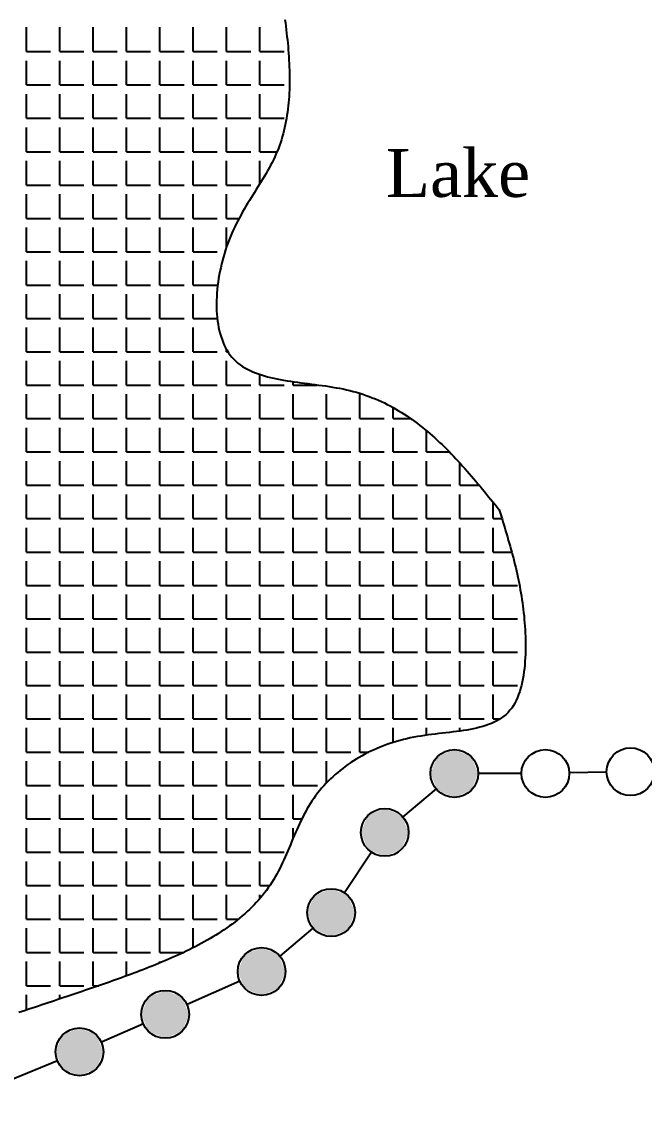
# Model space of a CAD drawing. Header units: metres. Extents: x -25 to 1525, y -25 to 1075.
# Drawn here: x 550.9 to 681.2, y 266.7 to 495.2 of the extents above; entities that cross this region are included whole.
import ezdxf

# ---------------------------------------------------------------- set-up
doc = ezdxf.new("R2010")
doc.units = ezdxf.units.M
doc.header["$MEASUREMENT"] = 0
doc.layers.get('0').update_dxf_attribs({"linetype": 'CONTINUOUS'})
doc.layers.add('SMALLROAD', color=7, linetype='CONTINUOUS')
doc.layers.add('WATER', color=5, linetype='CONTINUOUS')
doc.styles.get("Standard").update_dxf_attribs({"font": 'times.ttf', "height": 10})

# ---------------------------------------------------------------- blocks, each defined once
blk = doc.blocks.new('*U18')
at = {"layer": 'WATER', "linetype": 'Continuous'}
for points in [[(641.47, 342.81), (637.93, 341.35), (645.01, 341.35)], [(645.01, 341.35), (636.47, 337.81), (646.47, 337.81)], [(637.93, 341.35), (636.47, 337.81), (645.01, 341.35)], [(636.47, 337.81), (637.93, 334.27), (646.47, 337.81)], [(646.47, 337.81), (637.93, 334.27), (645.01, 334.27)], [(637.93, 334.27), (641.47, 332.81), (645.01, 334.27)], [(626.89, 330.48), (623.35, 329.02), (630.42, 329.02)], [(630.42, 329.02), (621.89, 325.48), (631.89, 325.48)], [(623.35, 329.02), (621.89, 325.48), (630.42, 329.02)], [(621.89, 325.48), (623.35, 321.95), (631.89, 325.48)], [(631.89, 325.48), (623.35, 321.95), (630.42, 321.95)], [(623.35, 321.95), (626.89, 320.48), (630.42, 321.95)], [(615.67, 313.67), (612.13, 312.21), (619.21, 312.21)], [(619.21, 312.21), (610.67, 308.67), (620.67, 308.67)], [(612.13, 312.21), (610.67, 308.67), (619.21, 312.21)], [(610.67, 308.67), (612.13, 305.14), (620.67, 308.67)], [(620.67, 308.67), (612.13, 305.14), (619.21, 305.14)], [(612.13, 305.14), (615.67, 303.67), (619.21, 305.14)], [(604.62, 299.88), (596.09, 296.34), (606.09, 296.34)], [(597.55, 299.88), (596.09, 296.34), (604.62, 299.88)], [(601.09, 301.34), (597.55, 299.88), (604.62, 299.88)], [(596.09, 296.34), (597.55, 292.81), (606.09, 296.34)], [(606.09, 296.34), (597.55, 292.81), (604.62, 292.81)], [(597.55, 292.81), (601.09, 291.34), (604.62, 292.81)], [(584.43, 290.91), (575.9, 287.38), (585.9, 287.38)], [(577.36, 290.91), (575.9, 287.38), (584.43, 290.91)], [(580.9, 292.38), (577.36, 290.91), (584.43, 290.91)], [(525.93, 285.65), (522.4, 284.19), (529.47, 284.19)], [(575.9, 287.38), (577.36, 283.84), (585.9, 287.38)], [(585.9, 287.38), (577.36, 283.84), (584.43, 283.84)], [(529.47, 284.19), (520.93, 280.65), (530.93, 280.65)], [(522.4, 284.19), (520.93, 280.65), (529.47, 284.19)], [(562.95, 284.53), (559.41, 283.07), (566.48, 283.07)], [(577.36, 283.84), (580.9, 282.38), (584.43, 283.84)], [(566.48, 283.07), (557.95, 279.53), (567.95, 279.53)], [(559.41, 283.07), (557.95, 279.53), (566.48, 283.07)], [(520.93, 280.65), (522.4, 277.12), (530.93, 280.65)], [(530.93, 280.65), (522.4, 277.12), (529.47, 277.12)], [(557.95, 279.53), (559.41, 276), (567.95, 279.53)], [(567.95, 279.53), (559.41, 276), (566.48, 276)], [(522.4, 277.12), (525.93, 275.65), (529.47, 277.12)], [(543.88, 276.69), (540.34, 275.22), (547.42, 275.22)], [(547.42, 275.22), (538.88, 271.69), (548.88, 271.69)], [(540.34, 275.22), (538.88, 271.69), (547.42, 275.22)], [(559.41, 276), (562.95, 274.53), (566.48, 276)], [(538.88, 271.69), (540.34, 268.15), (548.88, 271.69)], [(548.88, 271.69), (540.34, 268.15), (547.42, 268.15)], [(540.34, 268.15), (543.88, 266.69), (547.42, 268.15)]]:
    blk.add_solid(points, dxfattribs=at)
blk = doc.blocks.new('*X23')
at = {"color": 0}
for p, q in [((551.82, 488.95), (551.82, 494.03)), ((558.8, 488.95), (558.8, 494.03)), ((565.78, 488.95), (565.78, 494.03)), ((572.77, 488.95), (572.77, 494.03)), ((579.75, 488.95), (579.75, 494.03)), ((586.74, 488.95), (586.74, 494.03)), ((593.73, 488.95), (593.73, 494.03)), ((600.71, 488.95), (600.71, 494.03)), ((551.82, 488.95), (556.89, 488.95)), ((551.82, 481.96), (551.82, 487.04)), ((558.8, 488.95), (563.88, 488.95)), ((558.8, 481.96), (558.8, 487.04)), ((565.78, 488.95), (570.87, 488.95)), ((565.78, 481.96), (565.78, 487.04)), ((572.77, 488.95), (577.85, 488.95)), ((572.77, 481.96), (572.77, 487.04)), ((579.75, 488.95), (584.84, 488.95)), ((579.75, 481.96), (579.75, 487.04)), ((586.74, 488.95), (591.82, 488.95)), ((586.74, 481.96), (586.74, 487.04)), ((593.73, 488.95), (598.81, 488.95)), ((593.73, 481.96), (593.73, 487.04)), ((600.71, 488.95), (605.79, 488.95)), ((600.71, 481.96), (600.71, 487.04)), ((551.82, 481.96), (556.89, 481.96)), ((551.82, 474.98), (551.82, 480.06)), ((558.8, 481.96), (563.88, 481.96)), ((558.8, 474.98), (558.8, 480.06)), ((565.78, 481.96), (570.87, 481.96)), ((565.78, 474.98), (565.78, 480.06)), ((572.77, 481.96), (577.85, 481.96)), ((572.77, 474.98), (572.77, 480.06)), ((579.75, 481.96), (584.84, 481.96)), ((579.75, 474.98), (579.75, 480.06)), ((586.74, 481.96), (591.82, 481.96)), ((586.74, 474.98), (586.74, 480.06)), ((593.73, 481.96), (598.81, 481.96)), ((593.73, 474.98), (593.73, 480.06)), ((600.71, 481.96), (605.79, 481.96)), ((600.71, 474.98), (600.71, 480.06)), ((551.82, 474.98), (556.89, 474.98)), ((551.82, 467.99), (551.82, 473.07)), ((558.8, 474.98), (563.88, 474.98)), ((558.8, 467.99), (558.8, 473.07)), ((565.78, 474.98), (570.87, 474.98)), ((565.78, 467.99), (565.78, 473.07)), ((572.77, 474.98), (577.85, 474.98)), ((572.77, 467.99), (572.77, 473.07)), ((579.75, 474.98), (584.84, 474.98)), ((579.75, 467.99), (579.75, 473.07)), ((586.74, 474.98), (591.82, 474.98)), ((586.74, 467.99), (586.74, 473.07)), ((593.73, 474.98), (598.81, 474.98)), ((593.73, 467.99), (593.73, 473.07)), ((600.71, 474.98), (605.79, 474.98)), ((600.71, 467.99), (600.71, 473.07)), ((551.82, 467.99), (556.89, 467.99)), ((558.8, 467.99), (563.88, 467.99)), ((565.78, 467.99), (570.87, 467.99)), ((572.77, 467.99), (577.85, 467.99)), ((579.75, 467.99), (584.84, 467.99)), ((586.74, 467.99), (591.82, 467.99)), ((593.73, 467.99), (598.81, 467.99)), ((600.71, 467.99), (604.34, 467.99)), ((551.82, 461.01), (551.82, 466.09)), ((558.8, 461.01), (558.8, 466.09)), ((565.78, 461.01), (565.78, 466.09)), ((572.77, 461.01), (572.77, 466.09)), ((579.75, 461.01), (579.75, 466.09)), ((586.74, 461.01), (586.74, 466.09)), ((593.73, 461.01), (593.73, 466.09)), ((600.71, 461.24), (600.71, 466.09)), ((551.82, 461.01), (556.89, 461.01)), ((558.8, 461.01), (563.88, 461.01)), ((565.78, 461.01), (570.87, 461.01)), ((572.77, 461.01), (577.85, 461.01)), ((579.75, 461.01), (584.84, 461.01)), ((586.74, 461.01), (591.82, 461.01)), ((593.73, 461.01), (598.81, 461.01)), ((551.82, 454.02), (551.82, 459.1)), ((558.8, 454.02), (558.8, 459.1)), ((565.78, 454.02), (565.78, 459.1)), ((572.77, 454.02), (572.77, 459.1)), ((579.75, 454.02), (579.75, 459.1)), ((586.74, 454.02), (586.74, 459.1)), ((593.73, 454.02), (593.73, 459.1)), ((551.82, 454.02), (556.89, 454.02)), ((558.8, 454.02), (563.88, 454.02)), ((565.78, 454.02), (570.87, 454.02)), ((572.77, 454.02), (577.85, 454.02)), ((579.75, 454.02), (584.84, 454.02)), ((586.74, 454.02), (591.82, 454.02)), ((593.73, 454.02), (596.37, 454.02)), ((551.82, 447.04), (551.82, 452.12)), ((558.8, 447.04), (558.8, 452.12)), ((565.78, 447.04), (565.78, 452.12)), ((572.77, 447.04), (572.77, 452.12)), ((579.75, 447.04), (579.75, 452.12)), ((586.74, 447.04), (586.74, 452.12)), ((593.73, 448.01), (593.73, 452.12)), ((551.82, 447.04), (556.89, 447.04)), ((558.8, 447.04), (563.88, 447.04)), ((565.78, 447.04), (570.87, 447.04)), ((572.77, 447.04), (577.85, 447.04)), ((579.75, 447.04), (584.84, 447.04)), ((586.74, 447.04), (591.82, 447.04)), ((551.82, 440.05), (551.82, 445.13)), ((558.8, 440.05), (558.8, 445.13)), ((565.78, 440.05), (565.78, 445.13)), ((572.77, 440.05), (572.77, 445.13)), ((579.75, 440.05), (579.75, 445.13)), ((586.74, 440.05), (586.74, 445.13)), ((551.82, 440.05), (556.89, 440.05)), ((558.8, 440.05), (563.88, 440.05)), ((565.78, 440.05), (570.87, 440.05)), ((572.77, 440.05), (577.85, 440.05)), ((579.75, 440.05), (584.84, 440.05)), ((586.74, 440.05), (591.82, 440.05)), ((551.82, 433.07), (551.82, 438.15)), ((558.8, 433.07), (558.8, 438.15)), ((565.78, 433.07), (565.78, 438.15)), ((572.77, 433.07), (572.77, 438.15)), ((579.75, 433.07), (579.75, 438.15)), ((586.74, 433.07), (586.74, 438.15)), ((551.82, 433.07), (556.89, 433.07)), ((558.8, 433.07), (563.88, 433.07)), ((565.78, 433.07), (570.87, 433.07)), ((572.77, 433.07), (577.85, 433.07)), ((579.75, 433.07), (584.84, 433.07)), ((586.74, 433.07), (591.81, 433.07)), ((551.82, 426.08), (551.82, 431.16)), ((558.8, 426.08), (558.8, 431.16)), ((565.78, 426.08), (565.78, 431.16)), ((572.77, 426.08), (572.77, 431.16)), ((579.75, 426.08), (579.75, 431.16)), ((586.74, 426.08), (586.74, 431.16)), ((551.82, 426.08), (556.89, 426.08)), ((558.8, 426.08), (563.88, 426.08)), ((565.78, 426.08), (570.87, 426.08)), ((572.77, 426.08), (577.85, 426.08)), ((579.75, 426.08), (584.84, 426.08)), ((586.74, 426.08), (591.82, 426.08)), ((593.73, 426.08), (593.73, 426.63)), ((593.73, 426.08), (594.05, 426.08)), ((551.82, 419.1), (551.82, 424.18)), ((558.8, 419.1), (558.8, 424.18)), ((565.78, 419.1), (565.78, 424.18)), ((572.77, 419.1), (572.77, 424.18)), ((579.75, 419.1), (579.75, 424.18)), ((586.74, 419.1), (586.74, 424.18)), ((593.73, 419.1), (593.73, 424.18)), ((600.71, 419.1), (600.71, 421.35)), ((551.82, 419.1), (556.89, 419.1)), ((558.8, 419.1), (563.88, 419.1)), ((565.78, 419.1), (570.87, 419.1)), ((572.77, 419.1), (577.85, 419.1)), ((579.75, 419.1), (584.84, 419.1)), ((586.74, 419.1), (591.82, 419.1)), ((593.73, 419.1), (598.81, 419.1)), ((600.71, 419.1), (605.79, 419.1)), ((607.7, 419.1), (607.7, 419.85)), ((607.7, 419.1), (612.77, 419.1)), ((551.82, 412.11), (551.82, 417.19)), ((558.8, 412.11), (558.8, 417.19)), ((565.78, 412.11), (565.78, 417.19)), ((572.77, 412.11), (572.77, 417.19)), ((579.75, 412.11), (579.75, 417.19)), ((586.74, 412.11), (586.74, 417.19)), ((593.73, 412.11), (593.73, 417.19)), ((600.71, 412.11), (600.71, 417.19)), ((607.7, 412.11), (607.7, 417.19)), ((614.68, 412.11), (614.68, 417.19)), ((621.67, 412.11), (621.67, 417.19)), ((628.65, 412.11), (628.65, 414.42)), ((551.82, 412.11), (556.89, 412.11)), ((558.8, 412.11), (563.88, 412.11)), ((565.78, 412.11), (570.87, 412.11)), ((572.77, 412.11), (577.85, 412.11)), ((579.75, 412.11), (584.84, 412.11)), ((586.74, 412.11), (591.82, 412.11)), ((593.73, 412.11), (598.81, 412.11)), ((600.71, 412.11), (605.79, 412.11)), ((607.7, 412.11), (612.77, 412.11)), ((614.68, 412.11), (619.76, 412.11)), ((621.67, 412.11), (626.75, 412.11)), ((628.65, 412.11), (632.33, 412.11)), ((551.82, 405.13), (551.82, 410.21)), ((558.8, 405.13), (558.8, 410.21)), ((565.78, 405.13), (565.78, 410.21)), ((572.77, 405.13), (572.77, 410.21)), ((579.75, 405.13), (579.75, 410.21)), ((586.74, 405.13), (586.74, 410.21)), ((593.73, 405.13), (593.73, 410.21)), ((600.71, 405.13), (600.71, 410.21)), ((607.7, 405.13), (607.7, 410.21)), ((614.68, 405.13), (614.68, 410.21)), ((621.67, 405.13), (621.67, 410.21)), ((628.65, 405.13), (628.65, 410.21)), ((635.63, 405.13), (635.63, 409.58)), ((551.82, 405.13), (556.89, 405.13)), ((558.8, 405.13), (563.88, 405.13)), ((565.78, 405.13), (570.87, 405.13)), ((572.77, 405.13), (577.85, 405.13)), ((579.75, 405.13), (584.84, 405.13)), ((586.74, 405.13), (591.82, 405.13)), ((593.73, 405.13), (598.81, 405.13)), ((600.71, 405.13), (605.79, 405.13)), ((607.7, 405.13), (612.77, 405.13)), ((614.68, 405.13), (619.76, 405.13)), ((621.67, 405.13), (626.75, 405.13)), ((628.65, 405.13), (633.73, 405.13)), ((635.63, 405.13), (640.43, 405.13)), ((551.82, 398.14), (551.82, 403.22)), ((558.8, 398.14), (558.8, 403.22)), ((565.78, 398.14), (565.78, 403.22)), ((572.77, 398.14), (572.77, 403.22)), ((579.75, 398.14), (579.75, 403.22)), ((586.74, 398.14), (586.74, 403.22)), ((593.73, 398.14), (593.73, 403.22)), ((600.71, 398.14), (600.71, 403.22)), ((607.7, 398.14), (607.7, 403.22)), ((614.68, 398.14), (614.68, 403.22)), ((621.67, 398.14), (621.67, 403.22)), ((628.65, 398.14), (628.65, 403.22)), ((635.63, 398.14), (635.63, 403.22)), ((642.62, 398.14), (642.62, 402.81)), ((551.82, 398.14), (556.89, 398.14)), ((558.8, 398.14), (563.88, 398.14)), ((565.78, 398.14), (570.87, 398.14)), ((572.77, 398.14), (577.85, 398.14)), ((579.75, 398.14), (584.84, 398.14)), ((586.74, 398.14), (591.82, 398.14)), ((593.73, 398.14), (598.81, 398.14)), ((600.71, 398.14), (605.79, 398.14)), ((607.7, 398.14), (612.77, 398.14)), ((614.68, 398.14), (619.76, 398.14)), ((621.67, 398.14), (626.75, 398.14)), ((628.65, 398.14), (633.73, 398.14)), ((635.63, 398.14), (640.72, 398.14)), ((642.62, 398.14), (646.68, 398.14)), ((551.82, 391.16), (551.82, 396.24)), ((558.8, 391.16), (558.8, 396.24)), ((565.78, 391.16), (565.78, 396.24)), ((572.77, 391.16), (572.77, 396.24)), ((579.75, 391.16), (579.75, 396.24)), ((586.74, 391.16), (586.74, 396.24)), ((593.73, 391.16), (593.73, 396.24)), ((600.71, 391.16), (600.71, 396.24)), ((607.7, 391.16), (607.7, 396.24)), ((614.68, 391.16), (614.68, 396.24)), ((621.67, 391.16), (621.67, 396.24)), ((628.65, 391.16), (628.65, 396.24)), ((635.63, 391.16), (635.63, 396.24)), ((642.62, 391.16), (642.62, 396.24)), ((649.61, 391.16), (649.61, 394.58)), ((551.82, 391.16), (556.89, 391.16)), ((558.8, 391.16), (563.88, 391.16)), ((565.78, 391.16), (570.87, 391.16)), ((572.77, 391.16), (577.85, 391.16)), ((579.75, 391.16), (584.84, 391.16)), ((586.74, 391.16), (591.82, 391.16)), ((593.73, 391.16), (598.81, 391.16)), ((600.71, 391.16), (605.79, 391.16)), ((607.7, 391.16), (612.77, 391.16)), ((614.68, 391.16), (619.76, 391.16)), ((621.67, 391.16), (626.75, 391.16)), ((628.65, 391.16), (633.73, 391.16)), ((635.63, 391.16), (640.72, 391.16)), ((642.62, 391.16), (647.7, 391.16)), ((649.61, 391.16), (651.45, 391.16)), ((551.82, 384.17), (551.82, 389.25)), ((558.8, 384.17), (558.8, 389.25)), ((565.78, 384.17), (565.78, 389.25)), ((572.77, 384.17), (572.77, 389.25)), ((579.75, 384.17), (579.75, 389.25)), ((586.74, 384.17), (586.74, 389.25)), ((593.73, 384.17), (593.73, 389.25)), ((600.71, 384.17), (600.71, 389.25)), ((607.7, 384.17), (607.7, 389.25)), ((614.68, 384.17), (614.68, 389.25)), ((621.67, 384.17), (621.67, 389.25)), ((628.65, 384.17), (628.65, 389.25)), ((635.63, 384.17), (635.63, 389.25)), ((642.62, 384.17), (642.62, 389.25)), ((649.61, 384.17), (649.61, 389.25)), ((551.82, 384.17), (556.89, 384.17)), ((558.8, 384.17), (563.88, 384.17)), ((565.78, 384.17), (570.87, 384.17)), ((572.77, 384.17), (577.85, 384.17)), ((579.75, 384.17), (584.84, 384.17)), ((586.74, 384.17), (591.82, 384.17)), ((593.73, 384.17), (598.81, 384.17)), ((600.71, 384.17), (605.79, 384.17)), ((607.7, 384.17), (612.77, 384.17)), ((614.68, 384.17), (619.76, 384.17)), ((621.67, 384.17), (626.75, 384.17)), ((628.65, 384.17), (633.73, 384.17)), ((635.63, 384.17), (640.72, 384.17)), ((642.62, 384.17), (647.7, 384.17)), ((649.61, 384.17), (653.49, 384.17)), ((551.82, 377.19), (551.82, 382.27)), ((558.8, 377.19), (558.8, 382.27)), ((565.78, 377.19), (565.78, 382.27)), ((572.77, 377.19), (572.77, 382.27)), ((579.75, 377.19), (579.75, 382.27)), ((586.74, 377.19), (586.74, 382.27)), ((593.73, 377.19), (593.73, 382.27)), ((600.71, 377.19), (600.71, 382.27)), ((607.7, 377.19), (607.7, 382.27)), ((614.68, 377.19), (614.68, 382.27)), ((621.67, 377.19), (621.67, 382.27)), ((628.65, 377.19), (628.65, 382.27)), ((635.63, 377.19), (635.63, 382.27)), ((642.62, 377.19), (642.62, 382.27)), ((649.61, 377.19), (649.61, 382.27)), ((551.82, 377.19), (556.89, 377.19)), ((558.8, 377.19), (563.88, 377.19)), ((565.78, 377.19), (570.87, 377.19)), ((572.77, 377.19), (577.85, 377.19)), ((579.75, 377.19), (584.84, 377.19)), ((586.74, 377.19), (591.82, 377.19)), ((593.73, 377.19), (598.81, 377.19)), ((600.71, 377.19), (605.79, 377.19)), ((607.7, 377.19), (612.77, 377.19)), ((614.68, 377.19), (619.76, 377.19)), ((621.67, 377.19), (626.75, 377.19)), ((628.65, 377.19), (633.73, 377.19)), ((635.63, 377.19), (640.72, 377.19)), ((642.62, 377.19), (647.7, 377.19)), ((649.61, 377.19), (654.69, 377.19)), ((551.82, 370.2), (551.82, 375.28)), ((558.8, 370.2), (558.8, 375.28)), ((565.78, 370.2), (565.78, 375.28)), ((572.77, 370.2), (572.77, 375.28)), ((579.75, 370.2), (579.75, 375.28)), ((586.74, 370.2), (586.74, 375.28)), ((593.73, 370.2), (593.73, 375.28)), ((600.71, 370.2), (600.71, 375.28)), ((607.7, 370.2), (607.7, 375.28)), ((614.68, 370.2), (614.68, 375.28)), ((621.67, 370.2), (621.67, 375.28)), ((628.65, 370.2), (628.65, 375.28)), ((635.63, 370.2), (635.63, 375.28)), ((642.62, 370.2), (642.62, 375.28)), ((649.61, 370.2), (649.61, 375.28)), ((551.82, 370.2), (556.89, 370.2)), ((558.8, 370.2), (563.88, 370.2)), ((565.78, 370.2), (570.87, 370.2)), ((572.77, 370.2), (577.85, 370.2)), ((579.75, 370.2), (584.84, 370.2)), ((586.74, 370.2), (591.82, 370.2)), ((593.73, 370.2), (598.81, 370.2)), ((600.71, 370.2), (605.79, 370.2)), ((607.7, 370.2), (612.77, 370.2)), ((614.68, 370.2), (619.76, 370.2)), ((621.67, 370.2), (626.75, 370.2)), ((628.65, 370.2), (633.73, 370.2)), ((635.63, 370.2), (640.72, 370.2)), ((642.62, 370.2), (647.7, 370.2)), ((649.61, 370.2), (654.69, 370.2)), ((551.82, 363.22), (551.82, 368.3)), ((558.8, 363.22), (558.8, 368.3)), ((565.78, 363.22), (565.78, 368.3)), ((572.77, 363.22), (572.77, 368.3)), ((579.75, 363.22), (579.75, 368.3)), ((586.74, 363.22), (586.74, 368.3)), ((593.73, 363.22), (593.73, 368.3)), ((600.71, 363.22), (600.71, 368.3)), ((607.7, 363.22), (607.7, 368.3)), ((614.68, 363.22), (614.68, 368.3)), ((621.67, 363.22), (621.67, 368.3)), ((628.65, 363.22), (628.65, 368.3)), ((635.63, 363.22), (635.63, 368.3)), ((642.62, 363.22), (642.62, 368.3)), ((649.61, 363.22), (649.61, 368.3)), ((551.82, 363.22), (556.89, 363.22)), ((551.82, 356.23), (551.82, 361.31)), ((558.8, 363.22), (563.88, 363.22)), ((558.8, 356.23), (558.8, 361.31)), ((565.78, 363.22), (570.87, 363.22)), ((565.78, 356.23), (565.78, 361.31)), ((572.77, 363.22), (577.85, 363.22)), ((572.77, 356.23), (572.77, 361.31)), ((579.75, 363.22), (584.84, 363.22)), ((579.75, 356.23), (579.75, 361.31)), ((586.74, 363.22), (591.82, 363.22)), ((586.74, 356.23), (586.74, 361.31)), ((593.73, 363.22), (598.81, 363.22)), ((593.73, 356.23), (593.73, 361.31)), ((600.71, 363.22), (605.79, 363.22)), ((600.71, 356.23), (600.71, 361.31)), ((607.7, 363.22), (612.77, 363.22)), ((607.7, 356.23), (607.7, 361.31)), ((614.68, 363.22), (619.76, 363.22)), ((614.68, 356.23), (614.68, 361.31)), ((621.67, 363.22), (626.75, 363.22)), ((621.67, 356.23), (621.67, 361.31)), ((628.65, 363.22), (633.73, 363.22)), ((628.65, 356.23), (628.65, 361.31)), ((635.63, 363.22), (640.72, 363.22)), ((635.63, 356.23), (635.63, 361.31)), ((642.62, 363.22), (647.7, 363.22)), ((642.62, 356.23), (642.62, 361.31)), ((649.61, 363.22), (654.69, 363.22)), ((649.61, 356.23), (649.61, 361.31)), ((551.82, 356.23), (556.89, 356.23)), ((551.82, 349.25), (551.82, 354.33)), ((558.8, 356.23), (563.88, 356.23)), ((558.8, 349.25), (558.8, 354.33)), ((565.78, 356.23), (570.87, 356.23)), ((565.78, 349.25), (565.78, 354.33)), ((572.77, 356.23), (577.85, 356.23)), ((572.77, 349.25), (572.77, 354.33)), ((579.75, 356.23), (584.84, 356.23)), ((579.75, 349.25), (579.75, 354.33)), ((586.74, 356.23), (591.82, 356.23)), ((586.74, 349.25), (586.74, 354.33)), ((593.73, 356.23), (598.81, 356.23)), ((593.73, 349.25), (593.73, 354.33)), ((600.71, 356.23), (605.79, 356.23)), ((600.71, 349.25), (600.71, 354.33)), ((607.7, 356.23), (612.77, 356.23)), ((607.7, 349.25), (607.7, 354.33)), ((614.68, 356.23), (619.76, 356.23)), ((614.68, 349.25), (614.68, 354.33)), ((621.67, 356.23), (626.75, 356.23)), ((621.67, 349.25), (621.67, 354.33)), ((628.65, 356.23), (633.73, 356.23)), ((628.65, 349.25), (628.65, 354.33)), ((635.63, 356.23), (640.72, 356.23)), ((635.63, 349.25), (635.63, 354.33)), ((642.62, 356.23), (647.7, 356.23)), ((642.62, 349.25), (642.62, 354.33)), ((649.61, 356.23), (654.69, 356.23)), ((649.61, 349.25), (649.61, 354.33)), ((551.82, 349.25), (556.89, 349.25)), ((551.82, 342.26), (551.82, 347.34)), ((558.8, 349.25), (563.88, 349.25)), ((558.8, 342.26), (558.8, 347.34)), ((565.78, 349.25), (570.87, 349.25)), ((565.78, 342.26), (565.78, 347.34)), ((572.77, 349.25), (577.85, 349.25)), ((572.77, 342.26), (572.77, 347.34)), ((579.75, 349.25), (584.84, 349.25)), ((579.75, 342.26), (579.75, 347.34)), ((586.74, 349.25), (591.82, 349.25)), ((586.74, 342.26), (586.74, 347.34)), ((593.73, 349.25), (598.81, 349.25)), ((593.73, 342.26), (593.73, 347.34)), ((600.71, 349.25), (605.79, 349.25)), ((600.71, 342.26), (600.71, 347.34)), ((607.7, 349.25), (612.77, 349.25)), ((607.7, 342.26), (607.7, 347.34)), ((614.68, 349.25), (619.76, 349.25)), ((614.68, 342.26), (614.68, 347.34)), ((621.67, 349.25), (626.75, 349.25)), ((621.67, 342.26), (621.67, 347.34)), ((628.65, 349.25), (633.73, 349.25)), ((628.65, 344.3), (628.65, 347.34)), ((635.63, 349.25), (640.72, 349.25)), ((635.63, 345.83), (635.63, 347.34)), ((642.62, 349.25), (647.7, 349.25)), ((642.62, 346.69), (642.62, 347.34)), ((649.61, 349.25), (651.1, 349.25)), ((551.82, 342.26), (556.89, 342.26)), ((558.8, 342.26), (563.88, 342.26)), ((565.78, 342.26), (570.87, 342.26)), ((572.77, 342.26), (577.85, 342.26)), ((579.75, 342.26), (584.84, 342.26)), ((586.74, 342.26), (591.82, 342.26)), ((593.73, 342.26), (598.81, 342.26)), ((600.71, 342.26), (605.79, 342.26)), ((607.7, 342.26), (612.77, 342.26)), ((614.68, 342.26), (619.76, 342.26)), ((621.67, 342.26), (623.55, 342.26)), ((551.82, 335.28), (551.82, 340.36)), ((558.8, 335.28), (558.8, 340.36)), ((565.78, 335.28), (565.78, 340.36)), ((572.77, 335.28), (572.77, 340.36)), ((579.75, 335.28), (579.75, 340.36)), ((586.74, 335.28), (586.74, 340.36)), ((593.73, 335.28), (593.73, 340.36)), ((600.71, 335.28), (600.71, 340.36)), ((607.7, 335.28), (607.7, 340.36)), ((614.68, 335.82), (614.68, 340.36)), ((551.82, 335.28), (556.89, 335.28)), ((558.8, 335.28), (563.88, 335.28)), ((565.78, 335.28), (570.87, 335.28)), ((572.77, 335.28), (577.85, 335.28)), ((579.75, 335.28), (584.84, 335.28)), ((586.74, 335.28), (591.82, 335.28)), ((593.73, 335.28), (598.81, 335.28)), ((600.71, 335.28), (605.79, 335.28)), ((607.7, 335.28), (612.77, 335.28)), ((551.82, 328.29), (551.82, 333.37)), ((558.8, 328.29), (558.8, 333.37)), ((565.78, 328.29), (565.78, 333.37)), ((572.77, 328.29), (572.77, 333.37)), ((579.75, 328.29), (579.75, 333.37)), ((586.74, 328.29), (586.74, 333.37)), ((593.73, 328.29), (593.73, 333.37)), ((600.71, 328.29), (600.71, 333.37)), ((607.7, 328.29), (607.7, 333.37)), ((551.82, 328.29), (556.89, 328.29)), ((558.8, 328.29), (563.88, 328.29)), ((565.78, 328.29), (570.87, 328.29)), ((572.77, 328.29), (577.85, 328.29)), ((579.75, 328.29), (584.84, 328.29)), ((586.74, 328.29), (591.82, 328.29)), ((593.73, 328.29), (598.81, 328.29)), ((600.71, 328.29), (605.79, 328.29)), ((607.7, 328.29), (609.53, 328.29)), ((551.82, 321.31), (551.82, 326.39)), ((558.8, 321.31), (558.8, 326.39)), ((565.78, 321.31), (565.78, 326.39)), ((572.77, 321.31), (572.77, 326.39)), ((579.75, 321.31), (579.75, 326.39)), ((586.74, 321.31), (586.74, 326.39)), ((593.73, 321.31), (593.73, 326.39)), ((600.71, 321.31), (600.71, 326.39)), ((607.7, 324.23), (607.7, 326.39)), ((551.82, 321.31), (556.89, 321.31)), ((558.8, 321.31), (563.88, 321.31)), ((565.78, 321.31), (570.87, 321.31)), ((572.77, 321.31), (577.85, 321.31)), ((579.75, 321.31), (584.84, 321.31)), ((586.74, 321.31), (591.82, 321.31)), ((593.73, 321.31), (598.81, 321.31)), ((600.71, 321.31), (605.79, 321.31)), ((551.82, 314.32), (551.82, 319.4)), ((558.8, 314.32), (558.8, 319.4)), ((565.78, 314.32), (565.78, 319.4)), ((572.77, 314.32), (572.77, 319.4)), ((579.75, 314.32), (579.75, 319.4)), ((586.74, 314.32), (586.74, 319.4)), ((593.73, 314.32), (593.73, 319.4)), ((600.71, 314.32), (600.71, 319.4)), ((551.82, 314.32), (556.89, 314.32)), ((558.8, 314.32), (563.88, 314.32)), ((565.78, 314.32), (570.87, 314.32)), ((572.77, 314.32), (577.85, 314.32)), ((579.75, 314.32), (584.84, 314.32)), ((586.74, 314.32), (591.82, 314.32)), ((593.73, 314.32), (598.81, 314.32)), ((600.71, 314.32), (602.81, 314.32)), ((551.82, 307.34), (551.82, 312.42)), ((558.8, 307.34), (558.8, 312.42)), ((565.78, 307.34), (565.78, 312.42)), ((572.77, 307.34), (572.77, 312.42)), ((579.75, 307.34), (579.75, 312.42)), ((586.74, 307.34), (586.74, 312.42)), ((593.73, 307.34), (593.73, 312.42)), ((600.71, 311.6), (600.71, 312.42)), ((551.82, 307.34), (556.89, 307.34)), ((558.8, 307.34), (563.88, 307.34)), ((565.78, 307.34), (570.87, 307.34)), ((572.77, 307.34), (577.85, 307.34)), ((579.75, 307.34), (584.84, 307.34)), ((586.74, 307.34), (591.82, 307.34)), ((593.73, 307.34), (596.27, 307.34)), ((551.82, 300.35), (551.82, 305.43)), ((558.8, 300.35), (558.8, 305.43)), ((565.78, 300.35), (565.78, 305.43)), ((572.77, 300.35), (572.77, 305.43)), ((579.75, 300.35), (579.75, 305.43)), ((586.74, 301.3), (586.74, 305.43)), ((593.73, 305.43), (593.73, 305.43)), ((551.82, 300.35), (556.89, 300.35)), ((558.8, 300.35), (563.88, 300.35)), ((565.78, 300.35), (570.87, 300.35)), ((572.77, 300.35), (577.85, 300.35)), ((579.75, 300.35), (584.82, 300.35)), ((551.82, 293.37), (551.82, 298.45)), ((558.8, 293.37), (558.8, 298.45)), ((565.78, 293.37), (565.78, 298.45)), ((572.77, 295.42), (572.77, 298.45)), ((579.75, 298.12), (579.75, 298.45)), ((551.82, 293.37), (556.89, 293.37)), ((558.8, 293.37), (563.88, 293.37)), ((565.78, 293.37), (566.99, 293.37)), ((551.82, 288.26), (551.82, 291.46)), ((558.8, 290.6), (558.8, 291.46))]:
    blk.add_line(p, q, dxfattribs=at)

msp = doc.modelspace()

# ---------------------------------------------------------------- linework, layer by layer
for points in [[(605.97, 495.65, 0), (606.07, 494.94, 0), (606.16, 494.24, 0), (606.25, 493.53, 0), (606.33, 492.82, 0), (606.41, 492.12, 0), (606.49, 491.41, 0), (606.56, 490.7, 0), (606.63, 490, 0), (606.69, 489.29, 0), (606.74, 488.59, 0), (606.79, 487.88, 0), (606.83, 487.18, 0), (606.87, 486.48, 0), (606.9, 485.78, 0), (606.92, 485.08, 0), (606.94, 484.39, 0), (606.95, 483.69, 0), (606.95, 483, 0), (606.95, 482.31, 0), (606.93, 481.63, 0), (606.91, 480.94, 0), (606.88, 480.26, 0), (606.84, 479.58, 0), (606.79, 478.91, 0), (606.74, 478.23, 0), (606.67, 477.57, 0), (606.59, 476.9, 0), (606.51, 476.24, 0), (606.41, 475.58, 0), (606.3, 474.93, 0), (606.18, 474.28, 0), (606.05, 473.63, 0), (605.91, 473, 0), (605.76, 472.36, 0), (605.6, 471.73, 0), (605.42, 471.1, 0), (605.24, 470.48, 0), (605.04, 469.87, 0), (604.83, 469.26, 0), (604.6, 468.65, 0), (604.36, 468.06, 0), (604.11, 467.46, 0), (603.85, 466.88, 0), (603.57, 466.29, 0), (603.28, 465.72, 0), (602.98, 465.14, 0), (602.67, 464.57, 0), (602.36, 464, 0), (602.03, 463.44, 0), (601.7, 462.87, 0), (601.36, 462.31, 0), (601.02, 461.75, 0), (600.67, 461.18, 0), (600.32, 460.62, 0), (599.96, 460.05, 0), (599.61, 459.48, 0), (599.25, 458.91, 0), (598.89, 458.33, 0), (598.53, 457.75, 0), (598.17, 457.17, 0), (597.82, 456.57, 0), (597.47, 455.98, 0), (597.12, 455.38, 0), (596.78, 454.77, 0), (596.44, 454.15, 0), (596.11, 453.52, 0), (595.78, 452.89, 0), (595.46, 452.24, 0), (595.15, 451.59, 0), (594.86, 450.92, 0), (594.57, 450.24, 0), (594.29, 449.55, 0), (594.02, 448.85, 0), (593.77, 448.14, 0), (593.53, 447.42, 0), (593.3, 446.69, 0), (593.08, 445.95, 0), (592.88, 445.21, 0), (592.7, 444.46, 0), (592.52, 443.7, 0), (592.36, 442.94, 0), (592.22, 442.18, 0), (592.09, 441.42, 0), (591.98, 440.66, 0), (591.88, 439.9, 0), (591.8, 439.14, 0), (591.74, 438.38, 0), (591.69, 437.63, 0), (591.66, 436.88, 0), (591.65, 436.14, 0), (591.65, 435.4, 0), (591.68, 434.67, 0), (591.72, 433.95, 0), (591.79, 433.25, 0), (591.87, 432.55, 0), (591.97, 431.86, 0), (592.1, 431.19, 0), (592.24, 430.53, 0), (592.4, 429.89, 0), (592.59, 429.26, 0), (592.8, 428.65, 0), (593.03, 428.06, 0), (593.28, 427.49, 0), (593.55, 426.94, 0), (593.85, 426.41, 0), (594.17, 425.9, 0), (594.52, 425.42, 0), (594.89, 424.96, 0), (595.28, 424.52, 0), (595.7, 424.12, 0), (596.14, 423.73, 0), (596.61, 423.37, 0), (597.1, 423.04, 0), (597.6, 422.72, 0), (598.13, 422.43, 0), (598.68, 422.16, 0), (599.24, 421.9, 0), (599.83, 421.67, 0), (600.43, 421.45, 0), (601.04, 421.24, 0), (601.67, 421.05, 0), (602.32, 420.88, 0), (602.97, 420.71, 0), (603.64, 420.56, 0), (604.32, 420.42, 0), (605.01, 420.28, 0), (605.71, 420.16, 0), (606.42, 420.04, 0), (607.13, 419.93, 0), (607.85, 419.83, 0), (608.58, 419.72, 0), (609.31, 419.63, 0), (610.05, 419.53, 0), (610.79, 419.43, 0), (611.53, 419.34, 0), (612.27, 419.24, 0), (613.02, 419.14, 0), (613.76, 419.04, 0), (614.5, 418.94, 0), (615.24, 418.82, 0), (615.98, 418.71, 0), (616.71, 418.58, 0), (617.44, 418.45, 0), (618.16, 418.31, 0), (618.87, 418.15, 0), (619.58, 417.99, 0), (620.28, 417.81, 0), (620.97, 417.62, 0), (621.65, 417.42, 0), (622.32, 417.2, 0), (622.99, 416.98, 0), (623.64, 416.74, 0), (624.29, 416.49, 0), (624.93, 416.23, 0), (625.57, 415.95, 0), (626.19, 415.67, 0), (626.81, 415.38, 0), (627.42, 415.07, 0), (628.03, 414.76, 0), (628.63, 414.43, 0), (629.22, 414.1, 0), (629.8, 413.75, 0), (630.38, 413.4, 0), (630.95, 413.04, 0), (631.52, 412.67, 0), (632.08, 412.29, 0), (632.63, 411.9, 0), (633.18, 411.5, 0), (633.73, 411.1, 0), (634.26, 410.69, 0), (634.8, 410.27, 0), (635.32, 409.84, 0), (635.85, 409.4, 0), (636.37, 408.96, 0), (636.88, 408.51, 0), (637.39, 408.06, 0), (637.89, 407.6, 0), (638.39, 407.13, 0), (638.89, 406.66, 0), (639.38, 406.18, 0), (639.87, 405.69, 0), (640.36, 405.2, 0), (640.84, 404.71, 0), (641.32, 404.21, 0), (641.79, 403.71, 0), (642.27, 403.2, 0), (642.74, 402.69, 0), (643.2, 402.17, 0), (643.67, 401.65, 0), (644.13, 401.13, 0), (644.59, 400.6, 0), (645.05, 400.07, 0), (645.5, 399.54, 0), (645.96, 399, 0), (646.41, 398.46, 0), (646.86, 397.93, 0), (647.31, 397.38, 0), (647.76, 396.84, 0), (648.21, 396.29, 0), (648.66, 395.75, 0), (649.1, 395.2, 0), (649.55, 394.65, 0), (649.99, 394.1, 0), (650.44, 393.55, 0), (650.88, 393, 0)], [(650.88, 393, 0), (651.08, 392.38, 0), (651.27, 391.75, 0), (651.46, 391.12, 0), (651.65, 390.49, 0), (651.85, 389.86, 0), (652.03, 389.23, 0), (652.22, 388.6, 0), (652.41, 387.96, 0), (652.6, 387.33, 0), (652.78, 386.69, 0), (652.96, 386.06, 0), (653.14, 385.42, 0), (653.32, 384.78, 0), (653.49, 384.14, 0), (653.66, 383.5, 0), (653.83, 382.86, 0), (654, 382.21, 0), (654.16, 381.56, 0), (654.32, 380.91, 0), (654.47, 380.26, 0), (654.62, 379.6, 0), (654.76, 378.94, 0), (654.9, 378.28, 0), (655.04, 377.62, 0), (655.17, 376.95, 0), (655.29, 376.28, 0), (655.41, 375.61, 0), (655.52, 374.93, 0), (655.63, 374.25, 0), (655.73, 373.56, 0), (655.82, 372.87, 0), (655.91, 372.18, 0), (655.99, 371.49, 0), (656.07, 370.79, 0), (656.13, 370.08, 0), (656.19, 369.37, 0), (656.24, 368.66, 0), (656.29, 367.94, 0), (656.32, 367.21, 0), (656.35, 366.49, 0), (656.37, 365.75, 0), (656.38, 365.01, 0), (656.38, 364.27, 0), (656.37, 363.52, 0), (656.35, 362.77, 0), (656.32, 362.02, 0), (656.27, 361.28, 0), (656.22, 360.54, 0), (656.14, 359.8, 0), (656.06, 359.07, 0), (655.95, 358.35, 0), (655.83, 357.64, 0), (655.69, 356.94, 0), (655.53, 356.26, 0), (655.36, 355.59, 0), (655.16, 354.94, 0), (654.94, 354.31, 0), (654.7, 353.7, 0), (654.43, 353.12, 0), (654.14, 352.56, 0), (653.83, 352.02, 0), (653.48, 351.51, 0), (653.12, 351.04, 0), (652.72, 350.59, 0), (652.3, 350.17, 0), (651.85, 349.79, 0), (651.37, 349.44, 0), (650.87, 349.11, 0), (650.35, 348.81, 0), (649.8, 348.53, 0), (649.24, 348.28, 0), (648.65, 348.05, 0), (648.04, 347.84, 0), (647.42, 347.64, 0), (646.78, 347.47, 0), (646.12, 347.31, 0), (645.45, 347.16, 0), (644.77, 347.03, 0), (644.08, 346.91, 0), (643.37, 346.8, 0), (642.65, 346.69, 0), (641.93, 346.6, 0), (641.2, 346.5, 0), (640.46, 346.42, 0), (639.72, 346.33, 0), (638.97, 346.24, 0), (638.22, 346.15, 0), (637.47, 346.07, 0), (636.71, 345.97, 0), (635.96, 345.87, 0), (635.21, 345.77, 0), (634.46, 345.65, 0), (633.72, 345.53, 0), (632.98, 345.39, 0), (632.25, 345.25, 0), (631.52, 345.08, 0), (630.8, 344.91, 0), (630.09, 344.72, 0), (629.38, 344.52, 0), (628.68, 344.31, 0), (627.99, 344.09, 0), (627.3, 343.85, 0), (626.63, 343.6, 0), (625.96, 343.34, 0), (625.3, 343.07, 0), (624.65, 342.78, 0), (624.01, 342.49, 0), (623.37, 342.18, 0), (622.75, 341.86, 0), (622.13, 341.52, 0), (621.52, 341.18, 0), (620.93, 340.83, 0), (620.34, 340.46, 0), (619.76, 340.08, 0), (619.19, 339.69, 0), (618.63, 339.29, 0), (618.09, 338.88, 0), (617.55, 338.46, 0), (617.03, 338.03, 0), (616.51, 337.58, 0), (616.01, 337.13, 0), (615.52, 336.67, 0), (615.04, 336.19, 0), (614.57, 335.71, 0), (614.12, 335.21, 0), (613.67, 334.7, 0), (613.24, 334.19, 0), (612.83, 333.66, 0), (612.42, 333.13, 0), (612.03, 332.58, 0), (611.65, 332.03, 0), (611.28, 331.46, 0), (610.93, 330.89, 0), (610.59, 330.31, 0), (610.26, 329.71, 0), (609.95, 329.12, 0), (609.64, 328.51, 0), (609.34, 327.9, 0), (609.05, 327.29, 0), (608.76, 326.67, 0), (608.48, 326.04, 0), (608.21, 325.42, 0), (607.93, 324.79, 0), (607.66, 324.16, 0), (607.39, 323.52, 0), (607.13, 322.89, 0), (606.86, 322.26, 0), (606.59, 321.63, 0), (606.32, 321, 0), (606.04, 320.38, 0), (605.76, 319.76, 0), (605.47, 319.14, 0), (605.18, 318.53, 0), (604.88, 317.92, 0), (604.58, 317.32, 0), (604.26, 316.72, 0), (603.93, 316.14, 0), (603.59, 315.56, 0), (603.24, 314.99, 0), (602.88, 314.43, 0), (602.5, 313.88, 0), (602.11, 313.34, 0), (601.7, 312.81, 0), (601.29, 312.29, 0), (600.86, 311.77, 0), (600.42, 311.27, 0), (599.97, 310.78, 0), (599.51, 310.29, 0), (599.04, 309.81, 0), (598.56, 309.34, 0), (598.06, 308.88, 0), (597.56, 308.43, 0), (597.05, 307.99, 0), (596.53, 307.55, 0), (596, 307.12, 0), (595.46, 306.7, 0), (594.92, 306.29, 0), (594.36, 305.88, 0), (593.8, 305.49, 0), (593.23, 305.09, 0), (592.65, 304.71, 0), (592.07, 304.33, 0), (591.48, 303.96, 0), (590.89, 303.6, 0), (590.29, 303.24, 0), (589.68, 302.89, 0), (589.07, 302.54, 0), (588.45, 302.2, 0), (587.83, 301.87, 0), (587.21, 301.54, 0), (586.58, 301.22, 0), (585.95, 300.9, 0), (585.31, 300.59, 0), (584.67, 300.29, 0), (584.03, 299.99, 0), (583.39, 299.69, 0), (582.74, 299.4, 0), (582.09, 299.11, 0), (581.45, 298.83, 0), (580.79, 298.55, 0), (580.14, 298.28, 0), (579.49, 298.01, 0), (578.84, 297.74, 0), (578.19, 297.48, 0), (577.54, 297.23, 0), (576.89, 296.97, 0), (576.24, 296.72, 0), (575.6, 296.47, 0), (574.95, 296.23, 0), (574.31, 295.99, 0), (573.66, 295.75, 0), (573.02, 295.51, 0), (572.39, 295.28, 0), (571.75, 295.05, 0), (571.12, 294.82, 0), (570.48, 294.59, 0), (569.85, 294.37, 0), (569.22, 294.15, 0), (568.59, 293.93, 0), (567.96, 293.71, 0), (567.33, 293.49, 0), (566.7, 293.27, 0), (566.06, 293.05, 0), (565.43, 292.84, 0), (564.8, 292.62, 0), (564.17, 292.41, 0), (563.53, 292.19, 0), (562.89, 291.98, 0), (562.26, 291.76, 0), (561.62, 291.55, 0), (560.97, 291.33, 0), (560.33, 291.12, 0), (559.68, 290.9, 0), (559.03, 290.68, 0), (558.38, 290.46, 0), (557.72, 290.24, 0), (557.06, 290.02, 0), (556.4, 289.8, 0), (555.73, 289.57, 0), (555.06, 289.35, 0), (554.39, 289.12, 0), (553.71, 288.89, 0), (553.02, 288.66, 0), (552.34, 288.43, 0), (551.65, 288.2, 0), (550.96, 287.98, 0), (550.27, 287.77, 0)]]:
    msp.add_polyline3d(points)
at = {"layer": 'SMALLROAD'}
for p, q in [((655.54, 337.81), (646.47, 337.81)), ((673.37, 338.08), (665.54, 337.91)), ((637.65, 334.58), (630.71, 328.71)), ((624.11, 321.32), (618.45, 312.83)), ((611.85, 305.44), (604.91, 299.57)), ((596.52, 294.31), (585.47, 289.41)), ((576.32, 285.37), (567.53, 281.53)), ((558.33, 277.63), (548.5, 273.59))]:
    msp.add_line(p, q, dxfattribs=at)
for centre in [(641.47, 337.81), (660.54, 337.81), (678.37, 338.18), (626.89, 325.48), (615.67, 308.67), (601.09, 296.34), (580.9, 287.38), (562.95, 279.53)]:
    msp.add_circle(centre, 5, dxfattribs=at)

# ---------------------------------------------------------------- block references
at = {"layer": 'WATER', "linetype": 'Continuous'}
for name in ['*X23', '*U18']:
    msp.add_blockref(name, (0, 0), dxfattribs=at)

# ---------------------------------------------------------------- texts
at = {"layer": 'WATER'}
msp.add_text('Lake', height=10, dxfattribs=at).set_placement((627.16, 458.52))

doc.saveas('drawing.dxf')
